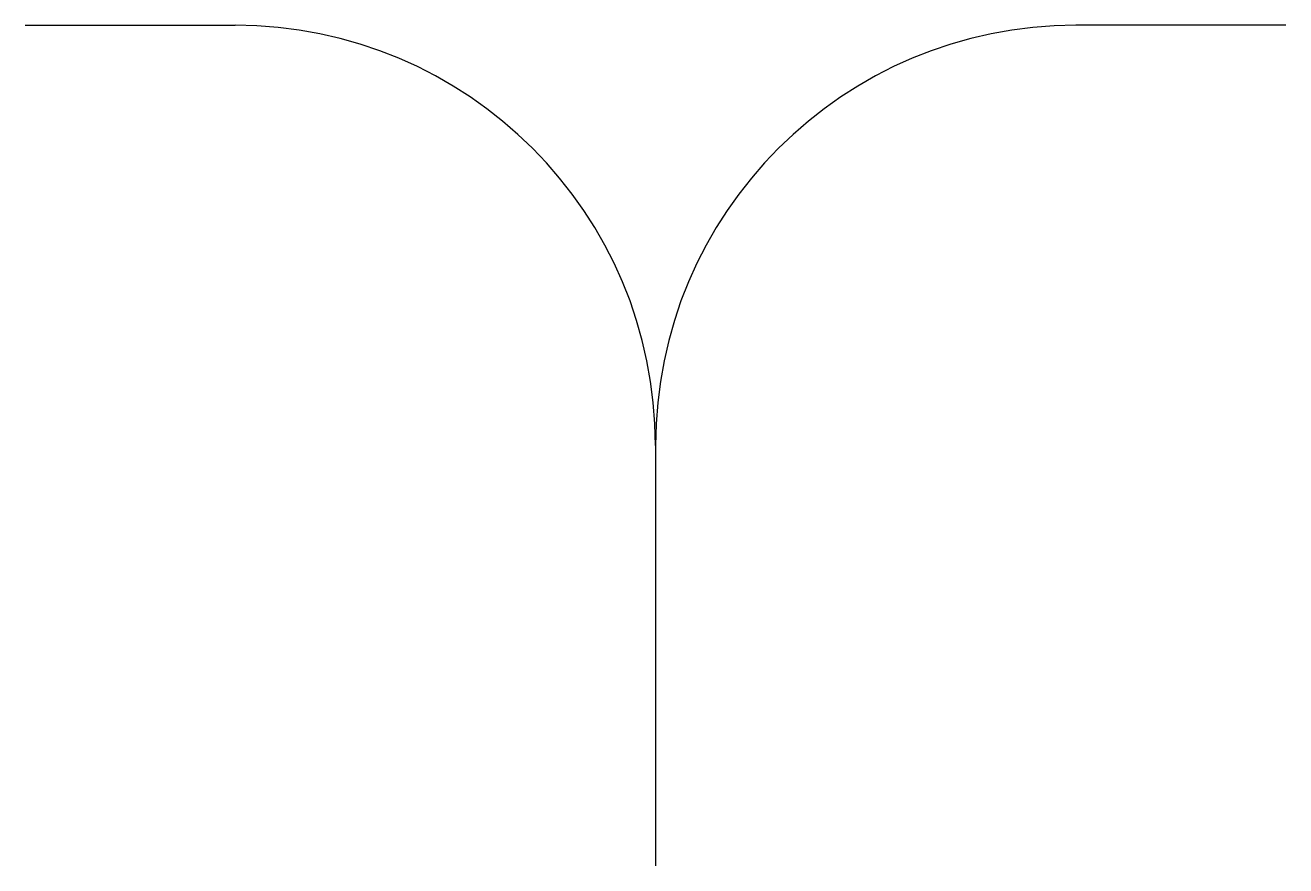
# Model space of a CAD drawing. Header units: millimetres. Extents: x -150 to 150, y -100 to 100.
import ezdxf

# ---------------------------------------------------------------- set-up
doc = ezdxf.new("R2010")
doc.units = ezdxf.units.MM

msp = doc.modelspace()

# ---------------------------------------------------------------- linework, layer by layer
at = {"color": 0, "linetype": 'ByBlock', "lineweight": -2}
for p, q in [((-150, 100), (-100, 100)), ((150, 100), (100, 100)), ((0, 0), (0, -100))]:
    msp.add_line(p, q, dxfattribs=at)
for centre, start, end in [((-100, 0), 0, 90), ((100, 0), 90, 180)]:
    msp.add_arc(centre, 100, start, end, dxfattribs=at)

doc.saveas('drawing.dxf')
